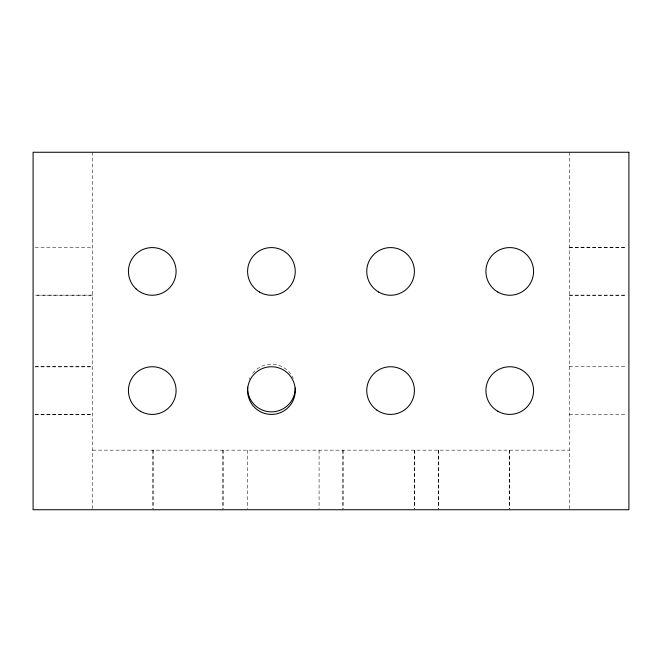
<?xml version="1.0" encoding="UTF-8"?>
<svg xmlns="http://www.w3.org/2000/svg" width="662" height="662" viewBox="0 0 662 662"><rect width="100%" height="100%" fill="white"/><g stroke="black" fill="none" stroke-linecap="round" stroke-linejoin="round"><path stroke-width="0.5" stroke-dasharray="3.31 2.48" d="M35.152 247.605L92.68 247.77M569.32 247.588L626.848 247.588M569.32 247.737L626.848 247.737M92.68 295.111L35.152 295.178L92.68 295.235M569.32 295.103L626.848 295.103M569.32 295.252L626.848 295.252M35.152 366.748L92.68 366.748M569.32 366.748L626.848 366.748M35.152 366.872L92.68 366.872M35.152 414.288L92.68 414.288M35.152 414.412L92.68 414.412M569.32 414.412L626.848 414.412M92.68 450.16L569.32 450.16M569.32 152.26L569.32 508.714M509.74 450.16L509.74 508.714M509.5 450.16L509.5 508.714M438.484 450.16L438.484 508.714M438.244 450.16L438.244 508.714M414.412 450.16L414.412 508.714M414.28 450.16L414.28 508.714M343.048 450.16L343.048 508.714M342.916 450.16L342.916 508.714M319.084 450.16L319.084 508.714M247.588 450.16L247.588 508.714M223.756 450.16L223.756 508.714M222.54 450.16L222.54 508.714M153.476 450.16L153.476 508.714M152.26 450.16L152.26 508.714M92.68 152.26L92.68 508.714M249.218 379.376A23.832 23.832 0 0 1 249.922 377.745M252.752 373.219A23.832 23.832 0 0 1 293.241 378.465"/><path stroke-width="0.99" d="M295.252 387.99A23.832 23.832 0 0 1 271.015 411.863A23.832 23.832 0 0 1 247.605 387.187M628.9 152.26L33.1 152.26L33.1 509.74L628.9 509.74L628.9 152.26M497.824 411.218A23.832 23.832 0 0 0 533.572 390.58A23.832 23.832 0 0 0 497.824 369.942A23.832 23.832 0 0 0 497.824 411.218M497.824 292.058A23.832 23.832 0 0 0 533.572 271.42A23.832 23.832 0 0 0 497.824 250.782A23.832 23.832 0 0 0 497.824 292.058M378.664 292.058A23.832 23.832 0 0 0 414.412 271.42A23.832 23.832 0 0 0 378.664 250.782A23.832 23.832 0 0 0 378.664 292.058M259.504 292.058A23.832 23.832 0 0 0 295.252 271.42A23.832 23.832 0 0 0 259.504 250.782A23.832 23.832 0 0 0 259.504 292.058M136.132 288.963A23.832 23.832 0 0 0 175.521 276.617A23.832 23.832 0 0 0 145.135 248.68A23.832 23.832 0 0 0 136.132 288.963M140.344 411.218A23.832 23.832 0 0 0 176.092 390.58A23.832 23.832 0 0 0 140.344 369.942A23.832 23.832 0 0 0 140.344 411.218M376.976 410.15A23.832 23.832 0 0 0 414.329 392.574A23.832 23.832 0 0 0 380.435 369.015A23.832 23.832 0 0 0 376.976 410.15M258.37 410.523A23.832 23.832 0 0 0 295.219 391.904A23.832 23.832 0 0 0 260.671 369.313A23.832 23.832 0 0 0 258.37 410.523"/></g></svg>
